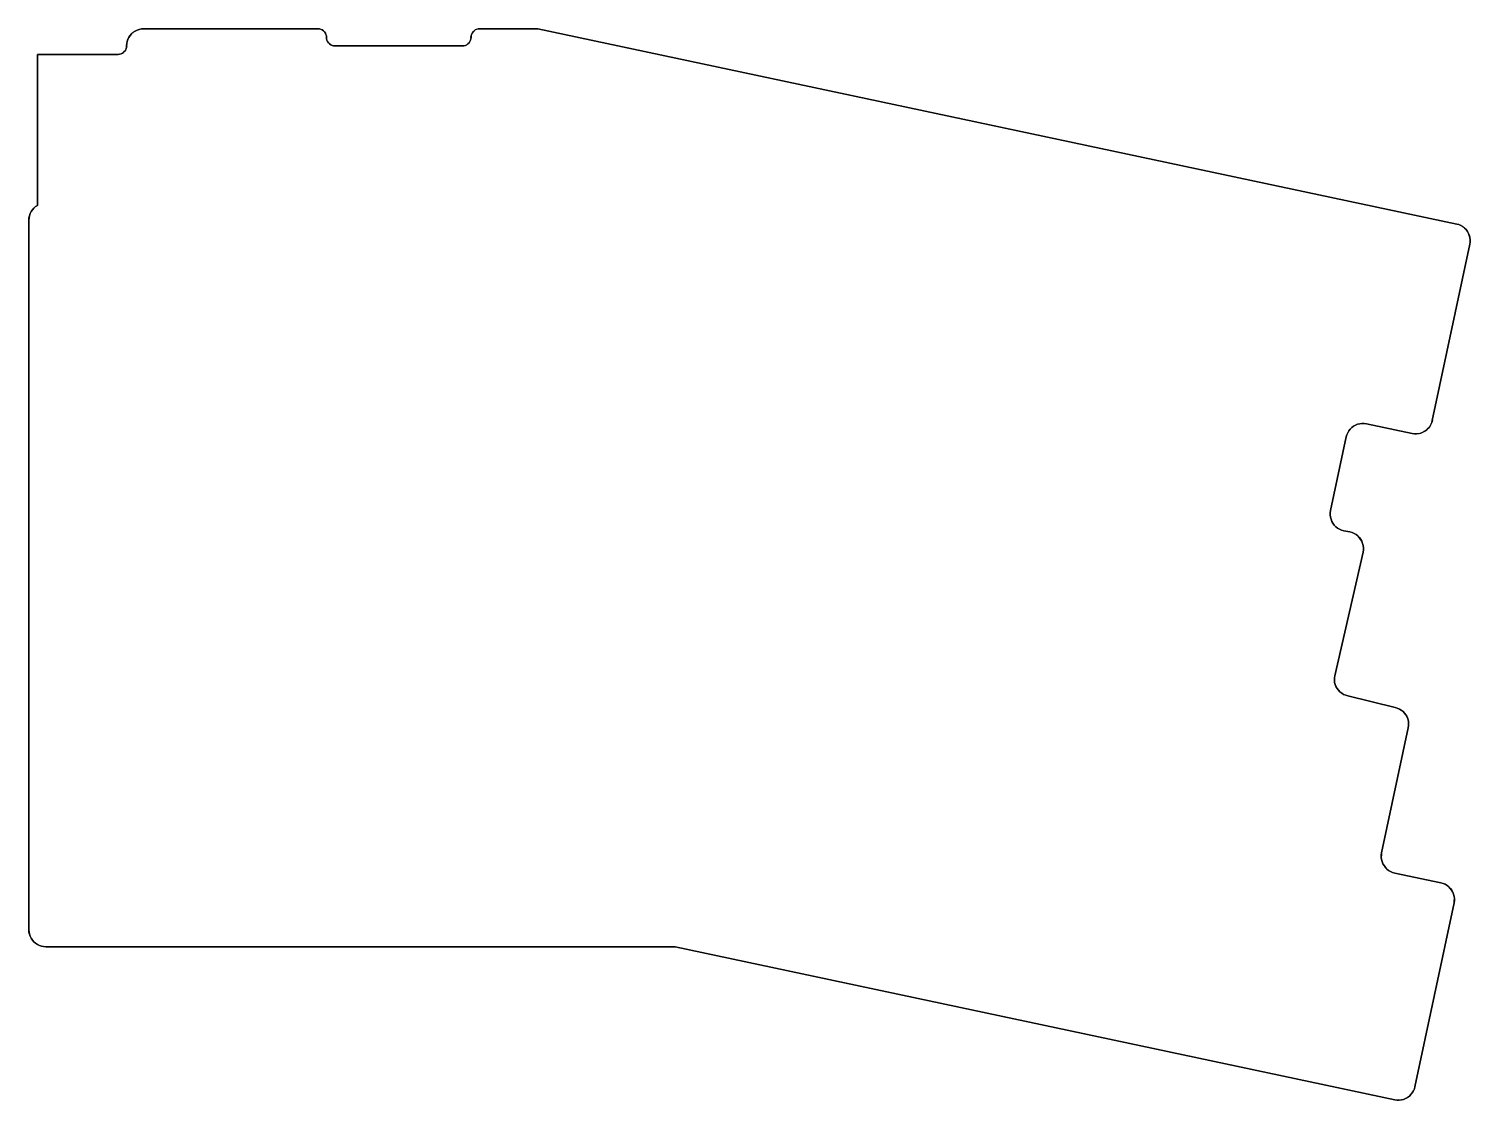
# Model space of a CAD drawing. Extents: x 11 to 426, y -338 to -19.
# Drawn here: x 11.5 to 181, y -337.6 to -211.5 of the extents above; entities that cross this region are included whole.
import ezdxf

# ---------------------------------------------------------------- set-up
doc = ezdxf.new("R2010")
doc.units = 0
doc.layers.add('BLACK', color=7, linetype='CONTINUOUS')

msp = doc.modelspace()

# ---------------------------------------------------------------- linework, layer by layer
at = {"layer": 'BLACK', "linetype": 'CONTINUOUS'}
for p, q in [((23.7799, -211.91), (23.9979, -211.764)), ((24, -211.768), (23.7824, -211.913)), ((23.9979, -211.764), (24.233, -211.648)), ((24.2346, -211.652), (24, -211.768)), ((24.233, -211.648), (24.4813, -211.564)), ((24.4823, -211.568), (24.2346, -211.652)), ((24.4813, -211.564), (24.7384, -211.513)), ((24.7389, -211.517), (24.4823, -211.568)), ((24.7384, -211.513), (25, -211.496)), ((25, -211.5), (24.7389, -211.517)), ((25, -211.5), (24.9999, -211.5)), ((24.9999, -211.5), (25, -211.5)), ((25, -211.496), (25, -211.5)), ((25, -211.5), (25, -211.5)), ((25, -211.5), (45.5, -211.5)), ((45.5, -211.5), (25, -211.5)), ((25, -211.5), (25, -211.5)), ((45.5, -211.5), (45.5, -211.496)), ((45.5, -211.496), (45.6743, -211.511)), ((45.6737, -211.515), (45.5, -211.5)), ((45.5, -211.5), (45.5, -211.5)), ((45.5, -211.5), (45.5, -211.5)), ((45.5, -211.5), (45.5, -211.5)), ((45.5, -211.5), (45.5, -211.5)), ((45.842, -211.56), (45.6737, -211.515)), ((45.6743, -211.511), (45.8433, -211.557)), ((46, -211.634), (45.842, -211.56)), ((45.8433, -211.557), (46.0019, -211.631)), ((46.1428, -211.734), (46, -211.634)), ((46.0019, -211.631), (46.1452, -211.731)), ((46.2661, -211.857), (46.1428, -211.734)), ((46.1452, -211.731), (46.2689, -211.855)), ((46.3661, -212), (46.2661, -211.857)), ((46.2689, -211.855), (46.3693, -211.998)), ((63.6307, -211.998), (63.7311, -211.855)), ((63.7339, -211.857), (63.6339, -212)), ((63.7311, -211.855), (63.8548, -211.731)), ((63.8572, -211.734), (63.7339, -211.857)), ((63.8548, -211.731), (63.9981, -211.631)), ((64, -211.634), (63.8572, -211.734)), ((63.9981, -211.631), (64.1567, -211.557)), ((64.158, -211.56), (64, -211.634)), ((64.1567, -211.557), (64.3257, -211.511)), ((64.3263, -211.515), (64.158, -211.56)), ((64.3257, -211.511), (64.5, -211.496)), ((64.5, -211.5), (64.3263, -211.515)), ((64.5, -211.5), (64.4999, -211.5)), ((64.4999, -211.5), (64.5, -211.5)), ((64.5, -211.496), (64.5, -211.5)), ((64.5, -211.5), (64.5, -211.5)), ((64.5, -211.5), (64.5, -211.5)), ((64.5, -211.5), (71.36, -211.5)), ((71.36, -211.5), (64.5, -211.5)), ((71.36, -211.5), (71.36, -211.5)), ((71.36, -211.5), (71.36, -211.5)), ((71.36, -211.5), (179.422, -234.468)), ((179.422, -234.468), (71.36, -211.5)), ((22.9849, -213.674), (23, -213.5)), ((23.0038, -213.5), (22.9885, -213.674)), ((22.9958, -213.5), (23.0129, -213.238)), ((22.9999, -213.5), (22.9958, -213.5)), ((23.0171, -213.239), (22.9999, -213.5)), ((23, -213.5), (22.9999, -213.5)), ((22.9999, -213.5), (23, -213.5)), ((23, -213.5), (23.0038, -213.5)), ((23, -213.5), (23, -213.5)), ((23, -213.5), (23, -213.5)), ((23, -213.5), (23, -213.5)), ((23, -213.5), (23, -213.5)), ((23, -213.5), (23, -213.5)), ((23, -213.5), (23, -213.5)), ((23.0129, -213.238), (23.0641, -212.981)), ((23.0681, -212.982), (23.0171, -213.239)), ((23.0641, -212.981), (23.1483, -212.733)), ((23.1522, -212.735), (23.0681, -212.982)), ((23.1483, -212.733), (23.2643, -212.498)), ((23.2679, -212.5), (23.1522, -212.735)), ((23.2643, -212.498), (23.4099, -212.28)), ((23.4133, -212.282), (23.2679, -212.5)), ((23.4099, -212.28), (23.5828, -212.083)), ((23.5858, -212.086), (23.4133, -212.282)), ((23.5828, -212.083), (23.7799, -211.91)), ((23.7824, -211.913), (23.5858, -212.086)), ((46.4397, -212.158), (46.3661, -212)), ((46.3693, -211.998), (46.4432, -212.157)), ((46.4849, -212.326), (46.4397, -212.158)), ((46.4432, -212.157), (46.4885, -212.326)), ((46.5, -212.5), (46.4849, -212.326)), ((46.4885, -212.326), (46.5038, -212.5)), ((46.5115, -212.674), (46.4962, -212.5)), ((46.4962, -212.5), (46.4999, -212.5)), ((46.4999, -212.5), (46.5151, -212.674)), ((46.5, -212.5), (46.4999, -212.5)), ((46.4999, -212.5), (46.5, -212.5)), ((46.5, -212.5), (46.5, -212.5)), ((46.5, -212.5), (46.5, -212.5)), ((46.5, -212.5), (46.5, -212.5)), ((46.5, -212.5), (46.5, -212.5)), ((46.5, -212.5), (46.5, -212.5)), ((46.5, -212.5), (46.5, -212.5)), ((46.5038, -212.5), (46.5, -212.5)), ((46.5568, -212.843), (46.5115, -212.674)), ((46.5151, -212.674), (46.5603, -212.842)), ((46.6307, -213.002), (46.5568, -212.843)), ((46.5603, -212.842), (46.6339, -213)), ((46.7311, -213.145), (46.6307, -213.002)), ((46.6339, -213), (46.7339, -213.143)), ((46.8548, -213.269), (46.7311, -213.145)), ((46.7339, -213.143), (46.8572, -213.266)), ((46.9981, -213.369), (46.8548, -213.269)), ((46.8572, -213.266), (47, -213.366)), ((47.1567, -213.443), (46.9981, -213.369)), ((47, -213.366), (47.158, -213.44)), ((47.3257, -213.489), (47.1567, -213.443)), ((47.158, -213.44), (47.3263, -213.485)), ((47.5, -213.504), (47.3257, -213.489)), ((47.3263, -213.485), (47.5, -213.5)), ((47.5, -213.5), (47.4999, -213.5)), ((47.4999, -213.5), (47.5, -213.5)), ((47.5, -213.5), (47.5, -213.504)), ((47.5, -213.5), (47.5, -213.5)), ((47.5, -213.5), (62.5, -213.5)), ((62.5, -213.5), (47.5, -213.5)), ((47.5, -213.5), (47.5, -213.5)), ((62.5, -213.5), (62.6737, -213.485)), ((62.6743, -213.489), (62.5, -213.504)), ((62.5, -213.504), (62.5, -213.5)), ((62.5, -213.5), (62.5, -213.5)), ((62.5, -213.5), (62.5, -213.5)), ((62.5, -213.5), (62.5, -213.5)), ((62.5, -213.5), (62.5, -213.5)), ((62.6737, -213.485), (62.842, -213.44)), ((62.8433, -213.443), (62.6743, -213.489)), ((62.842, -213.44), (63, -213.366)), ((63.0019, -213.369), (62.8433, -213.443)), ((63, -213.366), (63.1428, -213.266)), ((63.1452, -213.269), (63.0019, -213.369)), ((63.1428, -213.266), (63.2661, -213.143)), ((63.2689, -213.145), (63.1452, -213.269)), ((63.2661, -213.143), (63.3661, -213)), ((63.3693, -213.002), (63.2689, -213.145)), ((63.3661, -213), (63.4397, -212.842)), ((63.4432, -212.843), (63.3693, -213.002)), ((63.4397, -212.842), (63.4849, -212.674)), ((63.4885, -212.674), (63.4432, -212.843)), ((63.4849, -212.674), (63.5, -212.5)), ((63.5038, -212.5), (63.4885, -212.674)), ((63.4962, -212.5), (63.5115, -212.326)), ((63.4999, -212.5), (63.4962, -212.5)), ((63.5151, -212.326), (63.4999, -212.5)), ((63.5, -212.5), (63.4999, -212.5)), ((63.4999, -212.5), (63.5, -212.5)), ((63.5, -212.5), (63.5038, -212.5)), ((63.5, -212.5), (63.5, -212.5)), ((63.5, -212.5), (63.5, -212.5)), ((63.5, -212.5), (63.5, -212.5)), ((63.5, -212.5), (63.5, -212.5)), ((63.5, -212.5), (63.5, -212.5)), ((63.5, -212.5), (63.5, -212.5)), ((63.5115, -212.326), (63.5568, -212.157)), ((63.5603, -212.158), (63.5151, -212.326)), ((63.5568, -212.157), (63.6307, -211.998)), ((63.6339, -212), (63.5603, -212.158)), ((12.5, -232.27), (12.5, -214.5)), ((12.5, -214.5), (12.5, -214.5)), ((12.5, -214.5), (12.5, -214.5)), ((12.5, -214.5), (22, -214.5)), ((22, -214.5), (12.5, -214.5)), ((12.5, -214.5), (12.5, -232.27)), ((22, -214.5), (22.1737, -214.485)), ((22.1743, -214.489), (22, -214.504)), ((22, -214.5), (22, -214.5)), ((22, -214.5), (22, -214.5)), ((22, -214.5), (22, -214.5)), ((22, -214.5), (22, -214.5)), ((22, -214.504), (22, -214.5)), ((22.1737, -214.485), (22.342, -214.44)), ((22.3433, -214.443), (22.1743, -214.489)), ((22.342, -214.44), (22.5, -214.366)), ((22.5019, -214.369), (22.3433, -214.443)), ((22.5, -214.366), (22.6428, -214.266)), ((22.6452, -214.269), (22.5019, -214.369)), ((22.6428, -214.266), (22.7661, -214.143)), ((22.7689, -214.145), (22.6452, -214.269)), ((22.7661, -214.143), (22.8661, -214)), ((22.8693, -214.002), (22.7689, -214.145)), ((22.8661, -214), (22.9397, -213.842)), ((22.9432, -213.843), (22.8693, -214.002)), ((22.9397, -213.842), (22.9849, -213.674)), ((22.9885, -213.674), (22.9432, -213.843)), ((11.4958, -234), (11.5129, -233.739)), ((11.5171, -233.739), (11.5, -234)), ((11.5129, -233.739), (11.5641, -233.482)), ((11.5681, -233.483), (11.5171, -233.739)), ((11.5641, -233.482), (11.6483, -233.234)), ((11.6522, -233.235), (11.5681, -233.483)), ((11.6483, -233.234), (11.7643, -232.999)), ((11.7679, -233.001), (11.6522, -233.235)), ((11.7643, -232.999), (11.91, -232.781)), ((11.9133, -232.784), (11.7679, -233.001)), ((11.91, -232.781), (12.0828, -232.584)), ((12.0858, -232.587), (11.9133, -232.784)), ((12.0828, -232.584), (12.2799, -232.412)), ((12.2825, -232.415), (12.0858, -232.587)), ((12.2799, -232.412), (12.4979, -232.266)), ((12.5, -232.27), (12.2825, -232.415)), ((12.4979, -232.266), (12.5, -232.27)), ((12.5, -232.27), (12.5, -232.27)), ((12.5, -232.27), (12.5, -232.27)), ((12.5, -232.27), (12.5, -232.27)), ((12.5, -232.27), (12.5, -232.27)), ((12.5, -232.27), (12.5, -232.27)), ((12.5, -232.27), (12.5, -232.27)), ((12.5, -232.27), (12.5, -232.27)), ((12.5, -232.27), (12.5, -232.27)), ((12.5, -232.27), (12.5, -232.27)), ((12.5, -232.27), (12.5, -232.27)), ((12.5, -232.27), (12.5, -232.27)), ((12.5, -232.27), (12.5, -232.27)), ((12.5, -232.27), (12.5, -232.27)), ((12.5, -232.27), (12.5, -232.27)), ((12.5, -232.27), (12.5, -232.27)), ((12.5, -232.27), (12.5, -232.27)), ((12.5, -232.27), (12.5, -232.27)), ((11.5, -234), (11.4958, -234)), ((11.5, -234), (11.5, -234)), ((11.5, -234), (11.5, -317.5)), ((11.5, -317.5), (11.5, -234)), ((11.5, -234), (11.5, -234)), ((11.5, -234), (11.5, -234)), ((11.5, -234), (11.5, -234)), ((179.422, -234.468), (179.423, -234.463)), ((179.674, -234.539), (179.422, -234.468)), ((179.422, -234.468), (179.422, -234.468)), ((179.422, -234.468), (179.422, -234.468)), ((179.422, -234.468), (179.422, -234.468)), ((179.422, -234.468), (179.422, -234.468)), ((179.423, -234.463), (179.675, -234.535)), ((179.914, -234.642), (179.674, -234.539)), ((179.675, -234.535), (179.916, -234.638)), ((180.139, -234.776), (179.914, -234.642)), ((179.916, -234.638), (180.141, -234.772)), ((180.344, -234.938), (180.139, -234.776)), ((180.141, -234.772), (180.347, -234.934)), ((180.527, -235.125), (180.344, -234.938)), ((180.347, -234.934), (180.53, -235.122)), ((180.683, -235.335), (180.527, -235.125)), ((180.53, -235.122), (180.687, -235.332)), ((180.811, -235.563), (180.683, -235.335)), ((180.687, -235.332), (180.815, -235.561)), ((180.908, -235.806), (180.811, -235.563)), ((180.815, -235.561), (180.912, -235.805)), ((176.554, -257.576), (180.962, -236.84)), ((180.962, -236.84), (176.555, -257.576)), ((180.972, -236.059), (180.908, -235.806)), ((180.912, -235.805), (180.977, -236.059)), ((180.962, -236.84), (181, -236.581)), ((180.962, -236.84), (180.962, -236.84)), ((180.962, -236.84), (180.962, -236.84)), ((180.962, -236.84), (180.962, -236.84)), ((180.962, -236.84), (180.962, -236.84)), ((180.966, -236.841), (180.962, -236.84)), ((180.962, -236.84), (180.962, -236.84)), ((181.004, -236.581), (180.966, -236.841)), ((181.003, -236.319), (180.972, -236.059)), ((180.977, -236.059), (181.007, -236.319)), ((181, -236.581), (181.003, -236.319)), ((181.007, -236.319), (181.004, -236.581)), ((176.484, -257.828), (176.555, -257.576)), ((176.559, -257.577), (176.487, -257.83)), ((176.555, -257.576), (176.554, -257.576)), ((176.554, -257.576), (176.554, -257.576)), ((176.554, -257.576), (176.554, -257.576)), ((176.555, -257.576), (176.555, -257.576)), ((176.555, -257.576), (176.559, -257.577)), ((166.426, -259.513), (166.497, -259.261)), ((166.501, -259.262), (166.43, -259.514)), ((166.497, -259.261), (166.601, -259.02)), ((166.605, -259.022), (166.501, -259.262)), ((166.601, -259.02), (166.735, -258.794)), ((166.738, -258.797), (166.605, -259.022)), ((166.735, -258.794), (166.897, -258.589)), ((166.9, -258.591), (166.738, -258.797)), ((166.897, -258.589), (167.085, -258.406)), ((167.088, -258.409), (166.9, -258.591)), ((167.085, -258.406), (167.295, -258.249)), ((167.297, -258.252), (167.088, -258.409)), ((167.295, -258.249), (167.524, -258.121)), ((167.526, -258.125), (167.297, -258.252)), ((167.524, -258.121), (167.767, -258.024)), ((167.769, -258.028), (167.526, -258.125)), ((167.767, -258.024), (168.021, -257.959)), ((168.022, -257.963), (167.769, -258.028)), ((168.021, -257.959), (168.282, -257.928)), ((168.282, -257.932), (168.022, -257.963)), ((168.282, -257.928), (168.544, -257.932)), ((168.544, -257.936), (168.282, -257.932)), ((168.544, -257.932), (168.803, -257.969)), ((168.803, -257.973), (168.544, -257.936)), ((168.803, -257.969), (168.803, -257.973)), ((168.803, -257.973), (174.182, -259.117)), ((174.182, -259.117), (168.803, -257.973)), ((168.803, -257.973), (168.803, -257.973)), ((168.803, -257.973), (168.803, -257.973)), ((168.803, -257.973), (168.803, -257.973)), ((174.181, -259.121), (174.182, -259.117)), ((174.441, -259.159), (174.181, -259.121)), ((174.182, -259.117), (174.182, -259.117)), ((174.182, -259.117), (174.182, -259.117)), ((174.182, -259.117), (174.182, -259.117)), ((174.182, -259.117), (174.182, -259.117)), ((174.182, -259.117), (174.441, -259.154)), ((174.441, -259.154), (174.703, -259.158)), ((174.703, -259.162), (174.441, -259.159)), ((174.703, -259.158), (174.963, -259.127)), ((174.963, -259.131), (174.703, -259.162)), ((174.963, -259.127), (175.216, -259.063)), ((175.218, -259.067), (174.963, -259.131)), ((175.216, -259.063), (175.459, -258.966)), ((175.461, -258.97), (175.218, -259.067)), ((175.459, -258.966), (175.687, -258.838)), ((175.69, -258.841), (175.461, -258.97)), ((175.687, -258.838), (175.897, -258.681)), ((175.9, -258.685), (175.69, -258.841)), ((175.897, -258.681), (176.085, -258.499)), ((176.088, -258.502), (175.9, -258.685)), ((176.085, -258.499), (176.246, -258.293)), ((176.25, -258.296), (176.088, -258.502)), ((176.246, -258.293), (176.38, -258.069)), ((176.384, -258.07), (176.25, -258.296)), ((176.38, -258.069), (176.484, -257.828)), ((176.487, -257.83), (176.384, -258.07)), ((166.43, -259.514), (164.59, -268.17)), ((164.59, -268.17), (166.43, -259.514)), ((166.43, -259.514), (166.426, -259.513)), ((166.43, -259.514), (166.43, -259.514)), ((166.43, -259.514), (166.43, -259.514)), ((166.43, -259.514), (166.43, -259.514)), ((166.43, -259.514), (166.43, -259.514)), ((164.545, -268.691), (164.549, -268.429)), ((164.576, -268.952), (164.545, -268.691)), ((164.549, -268.429), (164.586, -268.17)), ((164.553, -268.429), (164.549, -268.691)), ((164.549, -268.691), (164.58, -268.951)), ((164.59, -268.17), (164.553, -268.429)), ((164.641, -269.206), (164.576, -268.952)), ((164.58, -268.951), (164.645, -269.204)), ((164.586, -268.17), (164.59, -268.17)), ((164.59, -268.17), (164.59, -268.17)), ((164.59, -268.17), (164.59, -268.17)), ((164.59, -268.17), (164.59, -268.17)), ((164.738, -269.449), (164.641, -269.206)), ((164.645, -269.204), (164.742, -269.447)), ((164.866, -269.678), (164.738, -269.449)), ((164.742, -269.447), (164.869, -269.676)), ((165.023, -269.888), (164.866, -269.678)), ((164.869, -269.676), (165.026, -269.885)), ((165.206, -270.076), (165.023, -269.888)), ((165.026, -269.885), (165.208, -270.073)), ((165.412, -270.238), (165.206, -270.076)), ((165.208, -270.073), (165.414, -270.235)), ((165.637, -270.372), (165.412, -270.238)), ((165.414, -270.235), (165.639, -270.368)), ((165.878, -270.476), (165.637, -270.372)), ((165.639, -270.368), (165.879, -270.472)), ((166.13, -270.547), (165.878, -270.476)), ((165.879, -270.472), (166.131, -270.543)), ((166.131, -270.543), (166.13, -270.547)), ((166.131, -270.543), (166.131, -270.543)), ((166.131, -270.543), (166.131, -270.543)), ((166.131, -270.543), (166.131, -270.543)), ((166.131, -270.543), (166.131, -270.543)), ((166.131, -270.543), (166.865, -270.698)), ((166.864, -270.699), (166.131, -270.543)), ((166.865, -270.699), (166.864, -270.699)), ((166.864, -270.699), (166.864, -270.699)), ((166.865, -270.698), (166.865, -270.694)), ((166.865, -270.694), (167.118, -270.766)), ((167.116, -270.769), (166.865, -270.698)), ((166.865, -270.698), (166.865, -270.698)), ((166.865, -270.698), (166.865, -270.698)), ((166.865, -270.698), (166.865, -270.699)), ((166.865, -270.699), (166.865, -270.699)), ((167.357, -270.873), (167.116, -270.769)), ((167.118, -270.766), (167.359, -270.869)), ((167.582, -271.006), (167.357, -270.873)), ((167.359, -270.869), (167.584, -271.003)), ((167.787, -271.168), (167.582, -271.006)), ((167.584, -271.003), (167.79, -271.165)), ((167.97, -271.356), (167.787, -271.168)), ((167.79, -271.165), (167.973, -271.353)), ((168.126, -271.565), (167.97, -271.356)), ((167.973, -271.353), (168.13, -271.563)), ((168.254, -271.794), (168.126, -271.565)), ((168.13, -271.563), (168.258, -271.792)), ((168.351, -272.037), (168.254, -271.794)), ((168.258, -271.792), (168.355, -272.035)), ((168.415, -272.29), (168.351, -272.037)), ((168.355, -272.035), (168.419, -272.29)), ((168.405, -273.071), (168.443, -272.812)), ((168.447, -272.812), (168.409, -273.072)), ((168.446, -272.55), (168.415, -272.29)), ((168.419, -272.29), (168.45, -272.55)), ((168.443, -272.812), (168.446, -272.55)), ((168.45, -272.55), (168.447, -272.812)), ((165.079, -287.611), (168.405, -273.071)), ((168.405, -273.071), (165.079, -287.611)), ((168.405, -273.071), (168.405, -273.071)), ((168.405, -273.071), (168.405, -273.071)), ((168.405, -273.071), (168.405, -273.071)), ((168.405, -273.071), (168.405, -273.071)), ((168.405, -273.071), (168.405, -273.071)), ((168.405, -273.071), (168.405, -273.071)), ((168.405, -273.071), (168.405, -273.071)), ((168.405, -273.071), (168.405, -273.071)), ((168.409, -273.072), (168.405, -273.071)), ((165.034, -288.132), (165.038, -287.869)), ((165.065, -288.392), (165.034, -288.132)), ((165.038, -287.869), (165.075, -287.61)), ((165.042, -287.87), (165.038, -288.131)), ((165.038, -288.131), (165.069, -288.391)), ((165.079, -287.611), (165.042, -287.87)), ((165.075, -287.61), (165.079, -287.611)), ((165.079, -287.611), (165.079, -287.611)), ((165.079, -287.611), (165.079, -287.611)), ((165.079, -287.611), (165.079, -287.611)), ((165.079, -287.611), (165.079, -287.611)), ((165.079, -287.611), (165.079, -287.611)), ((165.079, -287.611), (165.079, -287.611)), ((165.13, -288.646), (165.065, -288.392)), ((165.069, -288.391), (165.134, -288.645)), ((165.227, -288.89), (165.13, -288.646)), ((165.134, -288.645), (165.231, -288.888)), ((165.355, -289.118), (165.227, -288.89)), ((165.231, -288.888), (165.358, -289.116)), ((165.512, -289.328), (165.355, -289.118)), ((165.358, -289.116), (165.515, -289.326)), ((165.695, -289.516), (165.512, -289.328)), ((165.515, -289.326), (165.697, -289.513)), ((165.901, -289.678), (165.695, -289.516)), ((165.697, -289.513), (165.903, -289.675)), ((166.126, -289.812), (165.901, -289.678)), ((165.903, -289.675), (166.128, -289.809)), ((166.367, -289.916), (166.126, -289.812)), ((166.128, -289.809), (166.368, -289.912)), ((166.619, -289.987), (166.367, -289.916)), ((166.368, -289.912), (166.62, -289.983)), ((166.62, -289.983), (166.619, -289.987)), ((166.62, -289.983), (166.62, -289.983)), ((166.62, -289.983), (166.62, -289.983)), ((166.62, -289.983), (166.62, -289.983)), ((166.62, -289.983), (166.62, -289.983)), ((166.62, -289.983), (166.62, -289.983)), ((166.62, -289.983), (166.62, -289.983)), ((166.62, -289.983), (166.62, -289.983)), ((166.62, -289.983), (166.62, -289.983)), ((166.62, -289.983), (172.186, -291.356)), ((172.186, -291.356), (166.62, -289.983)), ((172.186, -291.356), (172.187, -291.352)), ((172.438, -291.427), (172.186, -291.356)), ((172.186, -291.356), (172.186, -291.356)), ((172.186, -291.356), (172.186, -291.356)), ((172.186, -291.356), (172.186, -291.356)), ((172.186, -291.356), (172.186, -291.356)), ((172.186, -291.356), (172.186, -291.356)), ((172.186, -291.356), (172.186, -291.356)), ((172.186, -291.356), (172.186, -291.356)), ((172.186, -291.356), (172.186, -291.356)), ((172.187, -291.352), (172.439, -291.423)), ((172.678, -291.53), (172.438, -291.427)), ((172.439, -291.423), (172.68, -291.527)), ((172.903, -291.664), (172.678, -291.53)), ((172.68, -291.527), (172.905, -291.661)), ((173.108, -291.826), (172.903, -291.664)), ((172.905, -291.661), (173.111, -291.823)), ((173.291, -292.014), (173.108, -291.826)), ((173.111, -291.823), (173.294, -292.011)), ((173.447, -292.223), (173.291, -292.014)), ((173.294, -292.011), (173.451, -292.221)), ((173.575, -292.452), (173.447, -292.223)), ((173.451, -292.221), (173.579, -292.45)), ((173.672, -292.695), (173.575, -292.452)), ((173.579, -292.45), (173.676, -292.693)), ((173.737, -292.948), (173.672, -292.695)), ((173.676, -292.693), (173.741, -292.947)), ((173.767, -293.208), (173.737, -292.948)), ((173.741, -292.947), (173.772, -293.208)), ((173.764, -293.469), (173.767, -293.208)), ((173.772, -293.208), (173.768, -293.47)), ((170.597, -308.45), (173.726, -293.728)), ((173.726, -293.728), (170.597, -308.45)), ((173.726, -293.728), (173.764, -293.469)), ((173.726, -293.728), (173.726, -293.728)), ((173.726, -293.728), (173.726, -293.728)), ((173.726, -293.728), (173.726, -293.728)), ((173.726, -293.728), (173.726, -293.728)), ((173.73, -293.729), (173.726, -293.728)), ((173.768, -293.47), (173.73, -293.729)), ((170.555, -308.708), (170.593, -308.449)), ((170.597, -308.45), (170.56, -308.708)), ((170.593, -308.449), (170.597, -308.45)), ((170.597, -308.45), (170.597, -308.45)), ((170.597, -308.45), (170.597, -308.45)), ((170.597, -308.45), (170.597, -308.45)), ((170.552, -308.97), (170.555, -308.708)), ((170.583, -309.231), (170.552, -308.97)), ((170.56, -308.708), (170.556, -308.97)), ((170.556, -308.97), (170.587, -309.23)), ((170.647, -309.485), (170.583, -309.231)), ((170.587, -309.23), (170.651, -309.483)), ((170.745, -309.728), (170.647, -309.485)), ((170.651, -309.483), (170.748, -309.726)), ((170.873, -309.957), (170.745, -309.728)), ((170.748, -309.726), (170.876, -309.955)), ((171.029, -310.167), (170.873, -309.957)), ((170.876, -309.955), (171.033, -310.164)), ((171.212, -310.355), (171.029, -310.167)), ((171.033, -310.164), (171.215, -310.352)), ((171.418, -310.517), (171.212, -310.355)), ((171.215, -310.352), (171.421, -310.514)), ((171.644, -310.651), (171.418, -310.517)), ((171.421, -310.514), (171.645, -310.647)), ((171.884, -310.755), (171.644, -310.651)), ((171.645, -310.647), (171.886, -310.751)), ((172.137, -310.826), (171.884, -310.755)), ((171.886, -310.751), (172.138, -310.822)), ((172.138, -310.822), (172.137, -310.826)), ((177.566, -311.976), (172.138, -310.822)), ((172.138, -310.822), (172.138, -310.822)), ((172.138, -310.822), (172.138, -310.822)), ((172.138, -310.822), (172.138, -310.822)), ((172.138, -310.822), (172.138, -310.822)), ((172.138, -310.822), (177.566, -311.975)), ((177.566, -311.975), (177.567, -311.971)), ((177.818, -312.047), (177.566, -311.975)), ((177.566, -311.975), (177.566, -311.976)), ((177.566, -311.976), (177.566, -311.976)), ((177.566, -311.976), (177.566, -311.976)), ((177.566, -311.976), (177.566, -311.976)), ((177.566, -311.976), (177.566, -311.976)), ((177.567, -311.971), (177.82, -312.043)), ((178.059, -312.15), (177.818, -312.047)), ((177.82, -312.043), (178.06, -312.146)), ((178.283, -312.284), (178.059, -312.15)), ((178.06, -312.146), (178.286, -312.28)), ((178.489, -312.446), (178.283, -312.284)), ((178.286, -312.28), (178.492, -312.442)), ((178.671, -312.633), (178.489, -312.446)), ((178.492, -312.442), (178.675, -312.63)), ((178.828, -312.843), (178.671, -312.633)), ((178.675, -312.63), (178.831, -312.84)), ((178.956, -313.071), (178.828, -312.843)), ((178.831, -312.84), (178.96, -313.069)), ((179.053, -313.314), (178.956, -313.071)), ((178.96, -313.069), (179.057, -313.312)), ((179.117, -313.567), (179.053, -313.314)), ((179.057, -313.312), (179.121, -313.567)), ((179.148, -313.827), (179.117, -313.567)), ((179.121, -313.567), (179.152, -313.827)), ((179.107, -314.348), (174.512, -335.965)), ((174.512, -335.965), (179.107, -314.348)), ((179.107, -314.348), (179.144, -314.089)), ((179.111, -314.349), (179.107, -314.348)), ((179.107, -314.348), (179.107, -314.348)), ((179.107, -314.348), (179.107, -314.348)), ((179.107, -314.348), (179.107, -314.348)), ((179.149, -314.089), (179.111, -314.349)), ((179.144, -314.089), (179.148, -313.827)), ((179.152, -313.827), (179.149, -314.089)), ((11.5129, -317.762), (11.4958, -317.5)), ((11.4958, -317.5), (11.5, -317.5)), ((11.5, -317.5), (11.5171, -317.761)), ((11.5, -317.5), (11.5, -317.5)), ((11.5, -317.5), (11.5, -317.5)), ((11.5, -317.5), (11.5, -317.5)), ((11.5, -317.5), (11.5, -317.5)), ((11.5641, -318.019), (11.5129, -317.762)), ((11.5171, -317.761), (11.5681, -318.018)), ((11.6483, -318.267), (11.5641, -318.019)), ((11.5681, -318.018), (11.6522, -318.265)), ((11.7643, -318.502), (11.6483, -318.267)), ((11.6522, -318.265), (11.7679, -318.5)), ((11.9099, -318.72), (11.7643, -318.502)), ((11.7679, -318.5), (11.9133, -318.718)), ((12.0828, -318.917), (11.9099, -318.72)), ((11.9133, -318.718), (12.0858, -318.914)), ((12.2799, -319.09), (12.0828, -318.917)), ((12.0858, -318.914), (12.2824, -319.087)), ((12.4979, -319.236), (12.2799, -319.09)), ((12.2824, -319.087), (12.5, -319.232)), ((12.733, -319.352), (12.4979, -319.236)), ((12.5, -319.232), (12.7346, -319.348)), ((12.9813, -319.436), (12.733, -319.352)), ((12.7346, -319.348), (12.9823, -319.432)), ((13.2384, -319.487), (12.9813, -319.436)), ((12.9823, -319.432), (13.2389, -319.483)), ((13.5, -319.504), (13.2384, -319.487)), ((13.2389, -319.483), (13.5, -319.5)), ((13.5, -319.5), (13.5, -319.5)), ((13.5, -319.5), (13.5, -319.5)), ((13.5, -319.5), (13.5, -319.5)), ((13.5, -319.5), (13.5, -319.5)), ((13.5, -319.5), (87.49, -319.5)), ((87.49, -319.5), (13.5, -319.5)), ((13.5, -319.5), (13.5, -319.504)), ((87.49, -319.5), (87.49, -319.5)), ((87.49, -319.5), (87.49, -319.5)), ((87.49, -319.5), (172.14, -337.505)), ((172.14, -337.505), (87.49, -319.5)), ((173.417, -337.354), (173.645, -337.226)), ((173.647, -337.23), (173.419, -337.358)), ((173.645, -337.226), (173.855, -337.07)), ((173.857, -337.073), (173.647, -337.23)), ((173.855, -337.07), (174.042, -336.887)), ((174.045, -336.89), (173.857, -337.073)), ((174.042, -336.887), (174.204, -336.682)), ((174.207, -336.684), (174.045, -336.89)), ((174.204, -336.682), (174.338, -336.457)), ((174.341, -336.459), (174.207, -336.684)), ((174.338, -336.457), (174.441, -336.217)), ((174.445, -336.218), (174.341, -336.459)), ((174.441, -336.217), (174.512, -335.965)), ((174.516, -335.966), (174.445, -336.218)), ((174.512, -335.965), (174.516, -335.966)), ((174.512, -335.965), (174.512, -335.965)), ((174.512, -335.965), (174.512, -335.965)), ((174.512, -335.965), (174.512, -335.965)), ((174.512, -335.965), (174.512, -335.965)), ((174.512, -335.965), (174.512, -335.965)), ((172.139, -337.509), (172.14, -337.505)), ((172.398, -337.547), (172.139, -337.509)), ((172.14, -337.505), (172.399, -337.543)), ((172.14, -337.505), (172.14, -337.505)), ((172.14, -337.505), (172.14, -337.505)), ((172.14, -337.505), (172.14, -337.505)), ((172.14, -337.505), (172.14, -337.505)), ((172.661, -337.55), (172.398, -337.547)), ((172.399, -337.543), (172.66, -337.546)), ((172.66, -337.546), (172.92, -337.515)), ((172.921, -337.52), (172.661, -337.55)), ((172.92, -337.515), (173.174, -337.451)), ((173.175, -337.455), (172.921, -337.52)), ((173.174, -337.451), (173.417, -337.354)), ((173.419, -337.358), (173.175, -337.455))]:
    msp.add_line(p, q, dxfattribs=at)

doc.saveas('drawing.dxf')
